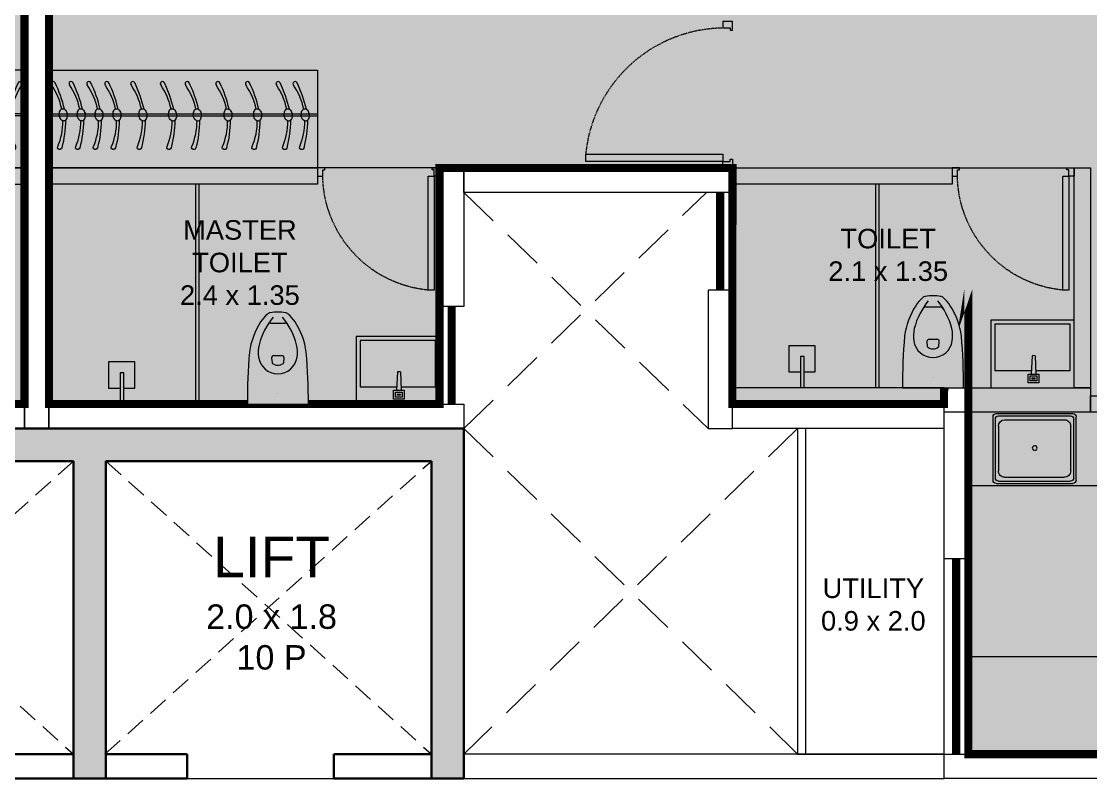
# Model space of a CAD drawing. Header units: inches. Extents: x 27644242 to 29761523, y -859349 to 216979.
# Drawn here: x 29054602 to 29061172, y -633793 to -629143 of the extents above; entities that cross this region are included whole.
import ezdxf

# ---------------------------------------------------------------- set-up
doc = ezdxf.new("R2010")
doc.units = ezdxf.units.IN
doc.header["$MEASUREMENT"] = 0
doc.set_wipeout_variables(frame=1)
for name, pattern in [('DASHED', [0.75, 0.5, -0.25]), ('DASHED2', [0.375, 0.25, -0.125]), ('HIDDEN', [0.375, 0.25, -0.125])]:
    doc.linetypes.add(name, pattern=pattern)
doc.layers.get('Defpoints').update_dxf_attribs({"color": 8})
for name, color, linetype, lineweight in [('AHC-A-COLUMN', 210, 'Continuous', 30), ('AHC-A-DUCT', 14, 'HIDDEN', 5), ('Columns', 1, 'Continuous', 25), ('DOOR', 4, 'Continuous', 0), ('ELEVATION', 40, 'Continuous', 13), ('FURN', 250, 'Continuous', 0), ('WALL', 7, 'Continuous', 20), ('WINDOW', 162, 'Continuous', 13)]:
    doc.layers.add(name, color=color, linetype=linetype, lineweight=lineweight)
doc.layers.add('BHK HATCH', color=8, linetype='Continuous', lineweight=5, transparency=0.85)
doc.layers.add('text', color=7, linetype='Continuous')
doc.styles.add('AMITS', font='arial.ttf')

# ---------------------------------------------------------------- blocks, each defined once
blk = doc.blocks.new('FFFF')
at = {"layer": 'Columns', "ltscale": 500, "transparency": 33554610}
h = blk.add_hatch(color=256, dxfattribs=at)
h.dxf.hatch_style = 1
h.paths.add_polyline_path([(27448525.24615743, -46437.56585687399), (27450525.24615743, -46437.56585687399), (27450525.24615743, -48237.56585687399), (27450525.24615743, -48387.56585687399), (27450725.24615743, -48387.56585687399), (27450725.24615743, -46237.56585687399), (27446125.24615743, -46237.56585687399), (27446125.24615743, -48387.56585687399), (27446325.24615743, -48387.56585687399), (27446325.24615743, -48237.56585687399), (27446325.24615743, -46437.56585687399), (27448325.24615743, -46437.56585687399), (27448325.24615743, -48237.56585687399), (27448325.24615743, -48387.56585687399), (27448525.24615743, -48387.56585687399), (27448525.24615743, -48237.56585687399), (27448519.53533646, -48237.56585687399), (27448525.24615743, -48232.44075227244)])
at = {"color": 8, "ltscale": 500}
for p, q in [((27446325.24615743, -46437.56585687399), (27448325.24615743, -48237.56585687399)), ((27448325.24615743, -46437.56585687399), (27446325.24615743, -48237.56585687399)), ((27448519.53533646, -48237.56585687399), (27450525.24615743, -46437.56585687399)), ((27448525.24615743, -46437.56585687399), (27450525.24615743, -48237.56585687399))]:
    blk.add_line(p, q, dxfattribs=at)
at = {"layer": 'AHC-A-COLUMN', "ltscale": 500}
for p, q in [((27446125.24615743, -48387.56585687399), (27446125.24615743, -46237.56585687399)), ((27446125.24615743, -46237.56585687399), (27450725.24615743, -46237.56585687399)), ((27450725.24615743, -48387.56585687399), (27450725.24615743, -46237.56585687399)), ((27446325.24615743, -46437.56585687399), (27448325.24615743, -46437.56585687399)), ((27446325.24615743, -48387.56585687399), (27446325.24615743, -46437.56585687399)), ((27448325.24615743, -48387.56585687399), (27448325.24615743, -46437.56585687399)), ((27450525.24615743, -46437.56585687399), (27448525.24615743, -46437.56585687399)), ((27448525.24615743, -48387.56585687399), (27448525.24615743, -46437.56585687399)), ((27450525.24615743, -48387.56585687399), (27450525.24615743, -46437.56585687399)), ((27446325.24615743, -48237.56585687399), (27446875.24615743, -48237.56585687399)), ((27446875.24615743, -48237.56585687399), (27446875.24615743, -48387.56585687399)), ((27447775.24615743, -48237.56585687399), (27447775.24615743, -48387.56585687399)), ((27447775.24615743, -48237.56585687399), (27448325.24615743, -48237.56585687399)), ((27448519.53533646, -48237.56585687399), (27449025.24615743, -48237.56585687399)), ((27449025.24615743, -48237.56585687399), (27449025.24615743, -48387.56585687399)), ((27449925.24615743, -48237.56585687399), (27449925.24615743, -48387.56585687399)), ((27449925.24615743, -48237.56585687399), (27450525.24615743, -48237.56585687399)), ((27446125.24615743, -48387.56585687399), (27446875.24615743, -48387.56585687399)), ((27447775.24615743, -48387.56585687399), (27449025.24615743, -48387.56585687399)), ((27449925.24615743, -48387.56585687399), (27450725.24615743, -48387.56585687399))]:
    blk.add_line(p, q, dxfattribs=at)
at = {"layer": 'FURN', "ltscale": 500}
blk.add_line((27446875.24615743, -48387.56585687399), (27449925.24615743, -48387.56585687399), dxfattribs=at)
at = {"layer": 'text', "ltscale": 100, "char_height": 300, "width": 1823.982881505042, "attachment_point": 1, "style": 'AMITS'}
for insert in [(27446404.42097889, -46901.19155707996), (27448631.11521077, -46901.19155707996)]:
    blk.add_mtext('\\pxqc;{\\H0.833333x;LIFT\\P\\H0.6x;2.0 x 1.8\\P10 P}', dxfattribs=dict(at, insert=insert))
blk = doc.blocks.new('wardrobe')
at = {"layer": 'FURN', "extrusion": (9.3648474e-09, -6.4054214e-09, 1)}
for p, q in [((-179339.9319538271, 670701.1253851951, 0.001654056043776488), (-179339.6911575368, 671301.5740311678, 0.001657899915362488)), ((-179339.6911575368, 671301.5740311678, 0.001657899915362488), (-177689.691295729, 671300.8985882141, 0.001642443591949887)), ((-177689.9321141351, 670700.3947943129, 0.001654057376228178), (-179339.9319538271, 670701.1253851951, 0.001654056043776488))]:
    blk.add_line(p, q, dxfattribs=at)
at = {"layer": 'FURN'}
for p, q in [((-177689.9321141351, 670700.3947943129, 0.001654057376228178), (-177689.691295729, 671300.8985882141, 0.001642443591949887)), ((-177689.8242864239, 670969.2735344528, 0.0033225660894623), (-179338.9360700436, 670969.6928653923, 0.0033225660894623)), ((-177689.8194740967, 670981.2735340862, 0.0033225660894623), (-179338.8915724904, 670981.6928563288, 0.0033225660894623))]:
    blk.add_line(p, q, dxfattribs=at)
at = {"layer": 'FURN', "extrusion": (9.3648474e-09, -6.4054214e-09, 1)}
for points in [[(-179278.6527992443, 671008.697192798, -0.0579524), (-179255.4255184752, 671179.3133524555, -1.08017), (-179230.4970189745, 671170.8268614486, 0.102886), (-179262.4405416033, 671013.3370963088, 0.821198)], [(-179174.1528092542, 671008.6514438248, -0.0579524), (-179150.925528485, 671179.2676034822, -1.08017), (-179125.9970289843, 671170.7811124754, 0.102886), (-179157.9405516131, 671013.2913473354, 0.821198)], [(-178986.1528272715, 671008.5691394588, -0.0579524), (-178962.9255465024, 671179.1852991163, -1.08017), (-178937.9970470017, 671170.6988081096, 0.102886), (-178969.9405696305, 671013.2090429695, 0.821198)], [(-178803.9028447357, 671008.4893523796, -0.0579524), (-178780.6755639666, 671179.1055120371, -1.08017), (-178755.7470644658, 671170.6190210303, 0.102886), (-178787.6905870946, 671013.1292558903, 0.821198)], [(-178615.6528627772, 671008.4069385647, -0.0579524), (-178592.4255820081, 671179.0230982221, -1.08017), (-178567.4970825074, 671170.5366072154, 0.102886), (-178599.4406051363, 671013.0468420754, 0.821198)], [(-178463.4028773655, 671008.3402851622, -0.0579524), (-178440.1755965964, 671178.9564448196, -1.08017), (-178415.2470970957, 671170.4699538128, 0.102886), (-178447.1906197245, 671012.9801886728, 0.821198)], [(-178281.1528948296, 671008.2604980792, -0.0579524), (-178257.9256140605, 671178.8766577367, -1.08017), (-178232.9971145598, 671170.3901667299, 0.102886), (-178264.9406371886, 671012.9004015898, 0.821198)], [(-178121.7866026715, 671008.190729235, -0.0579524), (-178098.5593219024, 671178.8068888925, -1.08017), (-178073.6308224017, 671170.3203978856, 0.102886), (-178105.5743450305, 671012.8306327456, 0.821198)], [(-178011.2023081102, 671008.1423166214, -0.0579524), (-177987.9750273411, 671178.7584762789, -1.08017), (-177963.0465278404, 671170.2719852721, 0.102886), (-177994.9900504692, 671012.7822201321, 0.821198)], [(-177902.4196637843, 671008.0946927542, -0.0579524), (-177879.1923830152, 671178.7108524117, -1.08017), (-177854.2638835145, 671170.2243614048, 0.102886), (-177886.2074061433, 671012.734596265, 0.821198)], [(-177791.8353692193, 671008.0462801406, -0.0579524), (-177768.6080884502, 671178.6624397982, -1.08017), (-177743.6795889495, 671170.1759487913, 0.102886), (-177775.6231115783, 671012.6861836513, 0.821198)]]:
    blk.add_lwpolyline(points, format="xyb", dxfattribs=at)
for points in [[(-179268.3400056766, 671013.8274481322, -0.144333), (-179259.4216683369, 671012.1674988873, -0.107177), (-179250.0418392335, 671004.5162580581, -0.0778182), (-179243.7048838651, 670993.3889121476, -0.06501649999999999), (-179240.179683402, 670978.5018788192, -0.06501649999999999), (-179240.5955590895, 670963.2088134942, -0.0778182), (-179244.5306792353, 670951.0231801585, -0.107177), (-179252.153489063, 670941.6202311226, -0.144333), (-179260.5460488024, 670938.1768151704, -0.144333), (-179269.4644667157, 670939.836756114, -0.107177), (-179278.8442877618, 670947.4879977736, -0.0778182), (-179285.1812028433, 670958.6153478347, -0.06501649999999999), (-179288.7064516507, 670973.5023761822, -0.06501649999999999), (-179288.290527619, 670988.7954464878, -0.0778182), (-179284.35544776, 671000.9810756732, -0.107177), (-179276.7326459896, 671010.384023879, -0.144333)], [(-179163.8400156865, 671013.781699159, -0.144333), (-179154.9216783468, 671012.121749914, -0.107177), (-179145.5418492434, 671004.4705090848, -0.0778182), (-179139.204893875, 670993.3431631743, -0.06501649999999999), (-179135.6796934118, 670978.456129846, -0.06501649999999999), (-179136.0955690993, 670963.1630645209, -0.0778182), (-179140.0306892452, 670950.9774311851, -0.107177), (-179147.6534990729, 670941.5744821493, -0.144333), (-179156.0460588122, 670938.1310661972, -0.144333), (-179164.9644767256, 670939.7910071409, -0.107177), (-179174.3442977717, 670947.4422488002, -0.0778182), (-179180.6812128532, 670958.5695988614, -0.06501649999999999), (-179184.2064616605, 670973.4566272089, -0.06501649999999999), (-179183.7905376289, 670988.7496975148, -0.0778182), (-179179.8554577699, 671000.9353266999, -0.107177), (-179172.2326559995, 671010.3382749057, -0.144333)], [(-178975.8400337039, 671013.6993947931, -0.144333), (-178966.9216963642, 671012.0394455481, -0.107177), (-178957.5418672607, 671004.3882047187, -0.0778182), (-178951.2049118923, 670993.2608588083, -0.06501649999999999), (-178947.6797114292, 670978.3738254801, -0.06501649999999999), (-178948.0955871167, 670963.080760155, -0.0778182), (-178952.0307072625, 670950.8951268193, -0.107177), (-178959.6535170902, 670941.4921777834, -0.144333), (-178968.0460768296, 670938.0487618314, -0.144333), (-178976.9644947429, 670939.708702775, -0.107177), (-178986.344315789, 670947.3599444343, -0.0778182), (-178992.6812308706, 670958.4872944953, -0.06501649999999999), (-178996.2064796779, 670973.3743228429, -0.06501649999999999), (-178995.7905556462, 670988.6673931489, -0.0778182), (-178991.8554757872, 671000.8530223339, -0.107177), (-178984.2326740168, 671010.2559705396, -0.144333)], [(-178793.590051168, 671013.619607714, -0.144333), (-178784.6717138283, 671011.9596584688, -0.107177), (-178775.2918847249, 671004.3084176397, -0.0778182), (-178768.9549293565, 670993.1810717289, -0.06501649999999999), (-178765.4297288933, 670978.2940384008, -0.06501649999999999), (-178765.8456045808, 670963.0009730757, -0.0778182), (-178769.7807247267, 670950.81533974, -0.107177), (-178777.4035345544, 670941.4123907043, -0.144333), (-178785.7960942938, 670937.968974752, -0.144333), (-178794.7145122071, 670939.6289156957, -0.107177), (-178804.0943332532, 670947.280157355, -0.0778182), (-178810.4312483347, 670958.4075074163, -0.06501649999999999), (-178813.9564971421, 670973.2945357638, -0.06501649999999999), (-178813.5405731104, 670988.5876060695, -0.0778182), (-178809.6054932514, 671000.7732352547, -0.107177), (-178801.982691481, 671010.1761834605, -0.144333)], [(-178605.3400692096, 671013.5371938989, -0.144333), (-178596.4217318699, 671011.8772446539, -0.107177), (-178587.0419027665, 671004.2260038246, -0.0778182), (-178580.7049473981, 670993.0986579141, -0.06501649999999999), (-178577.1797469349, 670978.2116245858, -0.06501649999999999), (-178577.5956226224, 670962.9185592608, -0.0778182), (-178581.5307427682, 670950.732925925, -0.107177), (-178589.153552596, 670941.3299768892, -0.144333), (-178597.5461123354, 670937.886560937, -0.144333), (-178606.4645302486, 670939.5465018807, -0.107177), (-178615.8443512948, 670947.19774354, -0.0778182), (-178622.1812663763, 670958.3250936011, -0.06501649999999999), (-178625.7065151836, 670973.2121219488, -0.06501649999999999), (-178625.290591152, 670988.5051922547, -0.0778182), (-178621.355511293, 671000.6908214397, -0.107177), (-178613.7327095226, 671010.0937696457, -0.144333)], [(-178453.0900837978, 671013.4705404964, -0.144333), (-178444.1717464581, 671011.8105912514, -0.107177), (-178434.7919173547, 671004.1593504221, -0.0778182), (-178428.4549619863, 670993.0320045116, -0.06501649999999999), (-178424.9297615232, 670978.1449711833, -0.06501649999999999), (-178425.3456372107, 670962.8519058583, -0.0778182), (-178429.2807573565, 670950.6662725225, -0.107177), (-178436.9035671842, 670941.2633234865, -0.144333), (-178445.2961269236, 670937.8199075345, -0.144333), (-178454.2145448369, 670939.4798484783, -0.107177), (-178463.594365883, 670947.1310901375, -0.0778182), (-178469.9312809645, 670958.2584401987, -0.06501649999999999), (-178473.4565297719, 670973.1454685464, -0.06501649999999999), (-178473.0406057402, 670988.4385388519, -0.0778182), (-178469.1055258812, 671000.6241680372, -0.107177), (-178461.4827241108, 671010.0271162429, -0.144333)], [(-178270.840101262, 671013.3907534134, -0.144333), (-178261.9217639223, 671011.7308041684, -0.107177), (-178252.5419348189, 671004.079563339, -0.0778182), (-178246.2049794505, 670992.9522174286, -0.06501649999999999), (-178242.6797789873, 670978.0651841004, -0.06501649999999999), (-178243.0956546748, 670962.7721187754, -0.0778182), (-178247.0307748207, 670950.5864854396, -0.107177), (-178254.6535846484, 670941.1835364036, -0.144333), (-178263.0461443878, 670937.7401204515, -0.144333), (-178271.964562301, 670939.4000613954, -0.107177), (-178281.3443833472, 670947.0513030546, -0.0778182), (-178287.6812984287, 670958.1786531158, -0.06501649999999999), (-178291.206547236, 670973.0656814635, -0.06501649999999999), (-178290.7906232044, 670988.358751769, -0.0778182), (-178286.8555433454, 671000.5443809542, -0.107177), (-178279.232741575, 671009.9473291601, -0.144333)], [(-178111.4738091039, 671013.3209845693, -0.144333), (-178102.5554717642, 671011.6610353242, -0.107177), (-178093.1756426607, 671004.0097944951, -0.0778182), (-178086.8386872923, 670992.8824485844, -0.06501649999999999), (-178083.3134868292, 670977.9954152561, -0.06501649999999999), (-178083.7293625167, 670962.7023499311, -0.0778182), (-178087.6644826625, 670950.5167165954, -0.107177), (-178095.2872924902, 670941.1137675596, -0.144333), (-178103.6798522296, 670937.6703516074, -0.144333), (-178112.5982701429, 670939.3302925511, -0.107177), (-178121.978091189, 670946.9815342103, -0.0778182), (-178128.3150062706, 670958.1088842717, -0.06501649999999999), (-178131.8402550779, 670972.9959126192, -0.06501649999999999), (-178131.4243310462, 670988.2889829249, -0.0778182), (-178127.4892511872, 671000.47461211, -0.107177), (-178119.8664494169, 671009.8775603158, -0.144333)], [(-178000.8895145425, 671013.2725719557, -0.144333), (-177991.9711772029, 671011.6126227106, -0.107177), (-177982.5913480994, 671003.9613818814, -0.0778182), (-177976.2543927311, 670992.8340359707, -0.06501649999999999), (-177972.7291922679, 670977.9470026426, -0.06501649999999999), (-177973.1450679554, 670962.6539373175, -0.0778182), (-177977.0801881013, 670950.4683039817, -0.107177), (-177984.7029979289, 670941.0653549461, -0.144333), (-177993.0955576683, 670937.6219389938, -0.144333), (-178002.0139755816, 670939.2818799376, -0.107177), (-178011.3937966277, 670946.9331215969, -0.0778182), (-178017.7307117092, 670958.0604716581, -0.06501649999999999), (-178021.2559605166, 670972.9475000056, -0.06501649999999999), (-178020.840036485, 670988.2405703114, -0.0778182), (-178016.9049566259, 671000.4261994964, -0.107177), (-178009.2821548555, 671009.8291477023, -0.144333)], [(-177892.1068702167, 671013.2249480885, -0.144333), (-177883.188532877, 671011.5649988435, -0.107177), (-177873.8087037736, 671003.9137580142, -0.0778182), (-177867.4717484052, 670992.7864121038, -0.06501649999999999), (-177863.946547942, 670977.8993787754, -0.06501649999999999), (-177864.3624236295, 670962.6063134504, -0.0778182), (-177868.2975437754, 670950.4206801145, -0.107177), (-177875.9203536031, 670941.0177310788, -0.144333), (-177884.3129133425, 670937.5743151268, -0.144333), (-177893.2313312558, 670939.2342560703, -0.107177), (-177902.6111523019, 670946.8854977296, -0.0778182), (-177908.9480673834, 670958.012847791, -0.06501649999999999), (-177912.4733161907, 670972.8998761384, -0.06501649999999999), (-177912.0573921591, 670988.192946444, -0.0778182), (-177908.1223123001, 671000.3785756293, -0.107177), (-177900.4995105297, 671009.7815238353, -0.144333)], [(-177781.5225756517, 671013.176535475, -0.144333), (-177772.604238312, 671011.5165862299, -0.107177), (-177763.2244092085, 671003.8653454006, -0.0778182), (-177756.8874538401, 670992.7379994901, -0.06501649999999999), (-177753.362253377, 670977.8509661617, -0.06501649999999999), (-177753.7781290645, 670962.5579008369, -0.0778182), (-177757.7132492103, 670950.372267501, -0.107177), (-177765.3360590381, 670940.9693184652, -0.144333), (-177773.7286187774, 670937.5259025132, -0.144333), (-177782.6470366907, 670939.1858434568, -0.107177), (-177792.0268577369, 670946.8370851161, -0.0778182), (-177798.3637728184, 670957.9644351773, -0.06501649999999999), (-177801.8890216257, 670972.851463525, -0.06501649999999999), (-177801.4730975941, 670988.1445338305, -0.0778182), (-177797.538017735, 671000.3301630158, -0.107177), (-177789.9152159647, 671009.7331112216, -0.144333)]]:
    blk.add_lwpolyline(points, format="xyb", close=True, dxfattribs=at)
for centre, radius, start, end in [((-178545.148123222, 671107.2747919892, -0.005989446164228918), 745.3024005847423, 192.8833822229445, 206.150255043571), ((-178868.1610454724, 671018.4069481211, -0.005989446164228919), 394.605956053169, 191.4815504651745, 214.9786078866055), ((-178440.6481332318, 671107.229043016, -0.005989446164241579), 745.3024005847423, 192.8833822229445, 206.150255043571), ((-178763.6610554823, 671018.3611991479, -0.005989446164241578), 394.605956053169, 191.4815504651745, 214.9786078866055), ((-178252.6481512492, 671107.14673865, -0.005989446164132779), 745.3024005847423, 192.8833822229445, 206.150255043571), ((-178575.6610734996, 671018.2788947821, -0.005989446164132779), 394.605956053169, 191.4815504651745, 214.9786078866055), ((-178070.3981687134, 671107.0669515708, -0.005989446164330678), 745.3024005847423, 192.8833822229445, 206.150255043571), ((-178393.4110909638, 671018.1991077027, -0.005989446164330618), 394.605956053169, 191.4815504651745, 214.9786078866055), ((-177882.1481867549, 671106.9845377558, -0.005989446164218119), 745.3024005847423, 192.8833822229445, 206.150255043571), ((-178205.1611090054, 671018.1166938879, -0.005989446164218179), 394.605956053169, 191.4815504651745, 214.9786078866055), ((-177729.8982013432, 671106.9178843533, -0.005989446164192519), 745.3024005847423, 192.8833822229445, 206.150255043571), ((-178052.9111235936, 671018.0500404852, -0.005989446164192519), 394.605956053169, 191.4815504651745, 214.9786078866055), ((-177547.6482188073, 671106.8380972703, -0.005989446164168418), 745.3024005847423, 192.8833822229445, 206.150255043571), ((-177870.6611410578, 671017.9702534023, -0.005989446164168478), 394.605956053169, 191.4815504651745, 214.9786078866055), ((-177388.2819266492, 671106.768328426, -0.005989446164531379), 745.3024005847423, 192.8833822229445, 206.150255043571), ((-177711.2948488996, 671017.9004845581, -0.005989446164531319), 394.605956053169, 191.4815504651745, 214.9786078866055), ((-177277.6976320879, 671106.7199158127, -0.005989446164528479), 745.3024005847423, 192.8833822229445, 206.150255043571), ((-177600.7105543383, 671017.8520719445, -0.005989446164528479), 394.605956053169, 191.4815504651745, 214.9786078866055), ((-177168.914987762, 671106.6722919454, -0.00598944616433618), 745.3024005847423, 192.8833822229445, 206.150255043571), ((-177491.9279100124, 671017.8044480775, -0.005989446164336118), 394.605956053169, 191.4815504651745, 214.9786078866055), ((-177058.330693197, 671106.6238793319, -0.005989446164333219), 745.3024005847423, 192.8833822229445, 206.150255043571), ((-177381.3436154474, 671017.7560354639, -0.005989446164333278), 394.605956053169, 191.4815504651745, 214.9786078866055), ((-179202.3082393222, 670784.6203770322, -0.00598944616422898), 13.20589759893129, 206.1504610381712, 34.97883644990284), ((-179097.8082493321, 670784.5746280589, -0.005989446164241519), 13.20589759893129, 206.1504610381712, 34.97883644990284), ((-178909.8082673495, 670784.492323693, -0.005989446164132719), 13.20589759893129, 206.1504610381712, 34.97883644990284), ((-178727.5582848136, 670784.4125366136, -0.005989446164330679), 13.20589759893129, 206.1504610381712, 34.97883644990284), ((-178539.3083028552, 670784.3301227987, -0.005989446164218178), 13.20589759893129, 206.1504610381712, 34.97883644990284), ((-178387.0583174434, 670784.2634693962, -0.005989446164192579), 13.20589759893129, 206.1504610381712, 34.97883644990284), ((-178204.8083349076, 670784.1836823132, -0.005989446164168479), 13.20589759893129, 206.1504610381712, 34.97883644990284), ((-178045.4420427494, 670784.113913469, -0.005989446164531379), 13.20589759893129, 206.1504610381712, 34.97883644990284), ((-177934.8577481882, 670784.0655008554, -0.005989446164528418), 13.20589759893129, 206.1504610381712, 34.97883644990284), ((-177826.0751038623, 670784.0178769884, -0.005989446164336179), 13.20589759893129, 206.1504610381712, 34.97883644990284), ((-177715.4908092973, 670783.9694643748, -0.005989446164333219), 13.20589759893129, 206.1504610381712, 34.97883644990284)]:
    blk.add_arc(centre, radius, start, end, dxfattribs=at)
blk = doc.blocks.new('A$C4D4B4B8A')
at = {"layer": 'BHK HATCH', "ltscale": 500, "true_color": 0xff00ff}
h = blk.add_hatch(color=6, dxfattribs=at)
h.dxf.hatch_style = 1
edge = h.paths.add_edge_path()
edge.add_line((250.0175805352628, 150.0000000034197), (4100.000483777374, 150.0000000044529))
edge.add_line((4100.000483777374, 150.0000000044529), (4100.000483773649, 2400.007080021052))
edge.add_line((4100.000483773649, 2400.007080021052), (4250.000480554998, 2399.992913547117))
edge.add_line((4250.000480554998, 2399.992913547117), (4250.000480554998, 2299.999996785074))
edge.add_line((4250.000480554998, 2299.999996785074), (5550.315692935139, 2299.98583031114))
edge.add_line((5550.315692935139, 2299.98583031114), (5550.098537929356, 3749.971660619267))
edge.add_line((5550.098537929356, 3749.971660619267), (7350.017574097961, 3749.999993566424))
edge.add_line((7350.017574097961, 3749.999993566424), (7350.017574097961, 2300.037213738309))
edge.add_line((7350.017574097961, 2300.037213738309), (9750.017574097961, 2300.037213738309))
edge.add_line((9750.017574097961, 2300.037213738309), (9749.999409079552, 7747.70853935901))
edge.add_line((9749.999409079552, 7747.70853935901), (6450.008495170623, 7747.803542885667))
edge.add_line((6450.008495170623, 7747.803542885667), (6450.026664163917, 7750.094988395635))
edge.add_line((6450.026664163917, 7750.094988395635), (3450.017577979714, 7749.99999059923))
edge.add_line((3450.017577979714, 7749.99999059923), (3450.017577264458, 7749.999993535035))
edge.add_line((3450.017577264458, 7749.999993535035), (50.00000023841858, 7749.999989942022))
edge.add_line((50.00000023841858, 7749.999989942022), (50.00000023841858, 149.9999967845224))
edge.add_line((50.00000023841858, 149.9999967845215), (1450.018064070493, 150.0000000037253))
at = {"layer": 'Defpoints', "ltscale": 500}
blk.add_lwpolyline([(250.0175805352628, 150.0000000034197, 50, 50, 0), (4100.000483777374, 150.0000000044529, 50, 50, 0), (4100.000483773649, 2400.007080021052, 50, 50, 0), (4250.000480554998, 2399.992913547117, 50, 50, 0), (4250.000480554998, 2299.999996785074, 50, 50, 0), (5550.315692935139, 2299.98583031114, 50, 50, 0), (5550.098537929356, 3749.971660619267, 50, 50, 0), (7350.017574097961, 3749.999993566424, 50, 50, 0), (7350.017574097961, 2300.037213738309, 50, 50, 0), (9750.017574097961, 2300.037213738309, 50, 50, 0), (9749.999409079552, 7747.70853935901, 50, 50, 0), (6450.008495170623, 7747.803542885667, 50, 50, 0), (6450.026664163917, 7750.094988395635, 50, 50, 0), (3450.017577979714, 7749.99999059923, 50, 50, 0), (3450.017577264458, 7749.999993535035, 50, 50, 0), (50.00000023841858, 7749.999989942022, 50, 50, 0), (50.00000023841858, 149.9999967845215, 50, 50, 0), (1450.018064070493, 150.0000000037253, 50, 50, 0)], format="xyseb", dxfattribs=at)
at = {"layer": 'WALL', "ltscale": 500}
for points in [[(9899.999964438379, 7900.109220882077), (9749.99996765703, 7900.109220882077), (9749.99996765703, 2150.037880629359), (9899.999964438379, 2150.037880629359)], [(7200.063756939024, 2300.037880629345), (7200.063756939024, 2150.037883847996), (9749.99996765703, 2150.037883847996), (9749.99996765703, 2300.037880629345)]]:
    blk.add_lwpolyline(points, close=True, dxfattribs=at)
blk.add_lwpolyline([(9749.99996765703, 3750.000660457459), (8099.99996765703, 3750.000660457459), (8099.99996765703, 3650.00066367611), (9749.99996765703, 3650.00066367611)], dxfattribs=at)
at = {"layer": 'FURN', "xscale": -1, "rotation": 180}
blk.add_blockref('wardrobe', (187439.6857190914, 675051.5505372004, -0.001657347184454745), dxfattribs=at)
blk = doc.blocks.new('KITCHEN')
at = {"layer": 'FURN'}
for p, q in [((-135119.8276988504, 232209.4809657279, -6.80196420895e-05), (-135590.9658428584, 232209.4812943557, -6.80196420895e-05)), ((-135610.396807738, 231798.9129835829, -6.80196420895e-05), (-135610.3967804788, 232190.0503932484, -6.80196420895e-05)), ((-135596.0179137137, 231813.2918504026, -6.80196420895e-05), (-135596.0179134736, 232175.6714994093, -6.80196420895e-05)), ((-135577.9473870879, 231857.0484814852, -6.80196420895e-05), (-135577.9471982807, 232131.914386686, -6.80196420895e-05)), ((-135134.2065928738, 232195.1020989082, -6.80196420895e-05), (-135576.5869758541, 232195.1024005169, -6.80196420895e-05)), ((-135171.7082867654, 232170.7759577617, -6.80196420895e-05), (-135539.0853230409, 232170.7761889008, -6.80196420895e-05)), ((-135132.8464845517, 232131.9140825215, -6.80196420895e-05), (-135132.8466733589, 231857.0481773207, -6.80196420895e-05)), ((-135114.7756603756, 231813.2911255263, -6.80196420895e-05), (-135114.7756871345, 232175.6711612883, -6.80196420895e-05)), ((-135100.3967933704, 231798.9122316876, -6.80196420895e-05), (-135100.3967931102, 232190.0500281079, -6.80196420895e-05)), ((-135171.7085485978, 231818.1863751068, -6.80196420895e-05), (-135539.0855848742, 231818.1866062462, -6.80196420895e-05)), ((-135119.8276991367, 231779.4812940964, -6.80196420895e-05), (-135590.9658431448, 231779.4809659872, -6.80196420895e-05)), ((-135134.2065931401, 231793.8601609361, -6.80196420895e-05), (-135576.5869761204, 231793.8598598058, -6.80196420895e-05))]:
    blk.add_line(p, q, dxfattribs=at)
blk.add_circle((-135356.2811818646, 231997.3440837172, -6.80196420895e-05), 14.57318952194355, dxfattribs=at)
for centre, radius, start, end in [((-135590.9658611147, 232190.050374992, -6.80196420895e-05), 19.43091936259141, 89.99994611887881, 179.9999461722396), ((-135119.8277124743, 232190.0500463643, -6.80196420895e-05), 19.4309193628743, 359.9999461722396, 89.99994611887881), ((-135576.5869941105, 232175.6714811533, -6.80196420895e-05), 19.43091936377012, 89.99994611887881, 179.9999461722396), ((-135539.0853595535, 232131.9143501736, -6.80196420895e-05), 38.86183872754022, 89.99994611887881, 179.9999461722396), ((-135171.708323278, 232131.914119034, -6.80196420895e-05), 38.86183872636153, 359.9999461722396, 89.99994611887881), ((-135134.2066064977, 232175.6711795446, -6.80196420895e-05), 19.4309193628743, 359.9999461722396, 89.99994611887881), ((-135576.5869943496, 231813.2918686302, -6.80196420895e-05), 19.43091936377012, 180.000053747719, 270.0000538010799), ((-135539.0855483616, 231857.0484449725, -6.80196420895e-05), 38.86183872664441, 179.9999461722396, 269.9999461188789), ((-135171.7085120852, 231857.0482138331, -6.80196420895e-05), 38.86183872636153, 269.9999461188789, 359.9999461722396), ((-135134.2066067369, 231813.2921697604, -6.80196420895e-05), 19.4309193628743, 270.0000538010799, 5.37477190742e-05), ((-135590.965861374, 231798.9118853508, -6.80196420895e-05), 19.43091936259141, 180.000053747719, 270.0000538010799), ((-135119.8277127335, 231798.91221346, -6.80196420895e-05), 19.4309193628743, 270.0000538010799, 5.37477190742e-05)]:
    blk.add_arc(centre, radius, start, end, dxfattribs=at)
blk = doc.blocks.new('A$C3D5F2F58')
at = {"color": 0, "linetype": 'ByBlock'}
blk.add_wipeout([(187.50011628095314, 0.0007029809106882112), (-187.49988645238258, 0.002141109449553369), (-185.4461327599712, -124.79427701764467), (-182.64319708290714, -194.17809506666697), (-178.67937656536208, -263.2553945867189), (-175.94513293807603, -301.96418667944084), (-169.5233772166112, -348.5784110480934), (-150.65958313053636, -414.79895548603076), (-143.60576840086605, -432.7434513807498), (-131.4359386546992, -459.4194672303872), (-111.55101623162273, -495.3515091896269), (-106.00146373602581, -504.16207614979146), (-86.31187905213665, -529.656873245913), (-71.77004263157346, -545.0922721066611), (-63.7535681235704, -552.6522667291487), (-55.820945889355016, -558.0207123471199), (-40.62732903216272, -561.9569644665341), (-22.650784500767486, -564.0576937184092), (3.1191860226782637, -564.9819712372704), (29.623588182085655, -563.386044606136), (46.7036936595033, -560.9708889653714), (55.816613053843184, -558.0211040811308), (74.1694634542315, -542.702967029331), (100.9077609306371, -511.3725559020884), (135.40578869359751, -451.2000398289068), (158.3135983791637, -392.2332935974886), (171.18299652454425, -340.03528904007953), (178.86706809347294, -260.36256015572616), (185.06888550975071, -136.10103552398238), (187.40490855322727, -46.04541111191347)], dxfattribs=at)
for p, q in [((-187.5010972647469, 0.0007029809116829711), (187.5010972647469, -0.0007029809116829711)), ((-0.0001206899869430345, -62.50032787627106), (-0.0001206899869430345, -62.50032787627106)), ((-38.34417684682921, -282.4441069934812), (-35.83019779135429, -255.1767006467769)), ((35.8281326717879, -255.1771965825794), (38.34190726578163, -282.4443945058781)), ((-24.19961533470996, -297.9528777467137), (24.19722946341426, -297.9530591965788)), ((-42.54204804944675, -496.8174885845067), (42.53839828186392, -496.8178075689004))]:
    blk.add_line(p, q, dxfattribs=at)
at = {"color": 0, "linetype": 'ByBlock', "extrusion": (0, 0, -1)}
for centre, major_axis, ratio, start_param, end_param in [((3903.021715754829, 5.336121362867516), (4087.626111640523, 164.3945008557587), 0.9402469974905732, 3.100231840976132, 3.182953466203625), ((-3903.021442387271, 5.368060991073435), (-4087.624769956175, 164.4278580952963), 0.9402470159297139, 3.100231840975885, 3.182953466203453), ((-0.0009514335361018311, -305.0664631726902), (84.37101153350417, 84.3710115335042), 0.9999999999999825, 4.0733299556064, 6.922251383800011), ((-27.34333802255787, -255.9594638445444), (6.026525934484352, 6.026525934484353), 0.9999999999973382, 4.018939732921321, 4.852375116918253), ((-0.001057996767485747, -292.2711204833024), (-38.16791187460797, 38.16791187460796), 0.9999999999999851, 0.139987881863427, 1.430815943345945), ((27.34126703434958, -255.9596688687827), (6.026537183955396, 6.026537183955397), 0.9999999999970494, -0.1399786381201538, 0.6934719302451016), ((275.8096101164956, -257.5165176812914), (321.4138594013794, 321.4138594013795), 0.9999999999999842, 3.353440802212683, 3.793890346916726), ((86.94657025271954, -319.104996327497), (146.6450412105385, 146.6450412105385), 0.9999999999999918, 3.705861349966813, 4.079164587688122), ((-24.19956207924042, -283.7482577751036), (10.0441831062959, 10.0441831062959), 0.9999999999995852, 2.356198239399527, 4.018928911878863), ((24.19728271947315, -283.7484392249714), (-10.04417346387967, 10.04417346387967), 0.9999999999995556, 2.264264766379833, 3.926994566194867), ((-275.8114654978235, -257.514449539239), (-321.413859401371, 321.4138594013709), 0.9999999999999198, 2.489302284144396, 2.92975182884846), ((-86.94888745475691, -319.1043443575218), (-146.6450412105745, 146.6450412105745), 0.9999999999999966, 2.204028217905958, 2.577331455627266), ((326.3046916335552, -245.8093728538863), (-323.4226960226755, 323.4226960226754), 0.9999999999998977, 4.816657477375592, 5.235079919721876), ((-326.3066865018882, -245.806926078347), (-323.4226960226392, 323.4226960226392), 0.9999999999998939, 2.618908689068238, 3.037332178612136), ((119.317531459139, -350.4991460226909), (192.8483156408264, 192.8483156408265), 0.9999999999996505, 3.092098341611679, 3.328461824491127), ((-42.54196283946294, -474.0900966303486), (16.07069297006956, 16.07069297006956), 0.9999999999997307, 2.356198239399343, 3.38783600578178), ((42.53848349126565, -474.0904156141503), (16.0707090407633, 16.0707090407633), 0.9999999999999711, 1.324558553155231, 2.356198239399556), ((-119.3203113403979, -350.4982513199195), (192.848315640911, 192.8483156409111), 0.9999999999995629, 1.383934654308197, 1.620297613588678), ((-40.86965387194141, -527.3831097477766), (24.10605552579581, 24.10605552579582), 0.9999999999997885, 2.52830116013461, 3.092098516144597), ((-0.001305734640482115, -292.2739921861062), (-192.8462850393787, 192.8462850393787), 0.9999999999999838, 3.754889937231234, 4.099098604700583), ((40.86554763679669, -527.3834161899506), (24.10603945512559, 24.1060394551256), 0.9999999999991802, 1.620297613588609, 2.184094812518512)]:
    blk.add_ellipse(centre, major_axis=major_axis, ratio=ratio, start_param=start_param, end_param=end_param, dxfattribs=at)
blk = doc.blocks.new('A$C3E645E75')
at = {"extrusion": (0, 0, -1), "zscale": -0.9999999999999998, "rotation": 179.9999999999989}
blk.add_blockref('A$C3D5F2F58', (0.0001145812657341594, 0.001422045185563547), dxfattribs=at)
blk = doc.blocks.new('A$C3C731254-flat-1')
at = {"layer": 'FURN'}
for p, q in [((-77430.43748000963, -2819.970071324147), (-77430.67847345052, -2801.689654865302)), ((-77430.43748003093, -2801.689654865157), (-77317.8748892299, -2796.971816414385)), ((-77430.43748000963, -2819.970071324147), (-77317.87488921489, -2824.687909652857))]:
    blk.add_line(p, q, dxfattribs=at)
for points in [[(-77233.28092653771, -3060.590108068543), (-77647.68076634045, -3060.590108293196), (-77647.6807665959, -2547.467935639521), (-77233.28092680452, -2547.467935414868)], [(-77262.74279708727, -2843.048399874649), (-77262.74279714511, -2778.289552053029), (-77317.87488925141, -2778.289552060189), (-77317.87488920493, -2843.04839988178)], [(-77274.95999168088, -2830.831205317023), (-77274.95999170274, -2790.506746669416), (-77305.65769463503, -2790.506746663305), (-77305.65769462456, -2830.831205310911)], [(-77287.17718628586, -2818.614010713907), (-77287.17718628311, -2802.723941240285), (-77293.44050005279, -2802.723941243661), (-77293.44050003283, -2818.614010717312)]]:
    blk.add_lwpolyline(points, close=True, dxfattribs=at)
blk.add_lwpolyline([(-77338.50133330109, -2823.82339306979), (-77338.50133318597, -3036.155718951602), (-77623.24637716833, -3036.155719105969), (-77623.24637740865, -2571.902324800263), (-77338.50133343766, -2571.902324645896), (-77338.50133330381, -2797.836333065352)], dxfattribs=at)
blk = doc.blocks.new('A$C3A956F37-flat-1')
at = {"layer": 'FURN'}
blk.add_line((-168.3018512507224, 90.21167682122905), (-6.357986057992093e-05, 90.21167732175672), dxfattribs=at)
for points in [[(-97.08217719242748, 66.7323122372909), (-97.08217699390661, -2.887973096221685e-07), (-258.5135283042036, -7.690396159887314e-07), (-258.5135287844423, 161.4313505413011), (-97.08217747414528, 161.4313510215434), (-97.08217726227304, 90.21167703301762)], [(-6.351125193759799e-05, 67.13475424569333), (-191.3787742581335, 67.13475367650972), (-191.3787743267858, 90.21167675257311), (-168.3018512507224, 90.21167682122905)]]:
    blk.add_lwpolyline(points, dxfattribs=at)
blk = doc.blocks.new('DOOR_750')
at = {"layer": 'DOOR'}
for points in [[(-70, 50), (-32.5, 50), (-32.5, 750), (-70, 750)], [(-750, 50), (-717.5, 50), (-717.5, 12.5), (-705, 12.5), (-705, 0), (-750, 0)], [(0, 50), (-32.5, 50), (-32.5, 12.5), (-45, 12.5), (-45, 0), (0, 0)]]:
    blk.add_lwpolyline(points, close=True, dxfattribs=at)
at = {"layer": 'DOOR', "linetype": 'DASHED', "ltscale": 10}
blk.add_arc((-2.421077079540668, 38.02074629857511), 715.1792562178572, 95.42209849767376, 179.0402507183887, dxfattribs=at)

msp = doc.modelspace()

# ---------------------------------------------------------------- linework, layer by layer
at = {"layer": 'AHC-A-DUCT', "linetype": 'DASHED2', "ltscale": 1000}
for p, q in [((29057321.02968107, -631642.7092709973), (29058811.28069651, -630192.7471580603)), ((29057321.32310279, -630192.7471580603), (29058820.87677274, -631642.7471548417)), ((29057321.02968107, -631642.7099380186), (29059371.09296068, -633642.7657632547)), ((29059371.09296068, -631642.7471548417), (29057321.02968107, -633642.7471548414))]:
    msp.add_line(p, q, dxfattribs=at)
at = {"layer": 'ELEVATION', "ltscale": 500}
msp.add_line((29059421.0893821, -633642.7673735856), (29059421.09653926, -631642.7455445109), dxfattribs=at)
msp.add_lwpolyline([(29060271.09295746, -631642.7471548417), (29059371.09296068, -631642.7471548417), (29059371.09296068, -633642.7657632548), (29060271.09295746, -633642.7657632548)], close=True, dxfattribs=at)
at = {"layer": 'FURN', "ltscale": 500}
for p, q in [((29057171.09347035, -630042.746494388), (29056421.09347035, -630042.7706465734)), ((29060321.09344099, -630042.747161279), (29061071.09344099, -630042.747161279)), ((29055671.09347035, -630142.7464911693), (29055671.09347035, -631492.7092742161)), ((29055691.09347035, -630142.7464911693), (29055691.09347035, -631492.7092742161)), ((29059850.9517135, -630142.7471580603), (29059850.9517135, -631392.8484457731)), ((29059870.9517135, -630142.7471580603), (29059870.9517135, -631392.8484457731)), ((29060421.09295424, -631992.7471548418), (29062721.09295424, -631992.7471548418)), ((29060421.09295424, -633042.7471548415), (29063321.09295424, -633042.7471548417))]:
    msp.add_line(p, q, dxfattribs=at)
at = {"layer": 'WALL', "ltscale": 500}
for p, q in [((29061171.09343777, -631392.7471580603), (29061171.09343777, -631542.7471548417)), ((29058970.87676952, -631492.7471580603), (29060271.09295746, -631492.7471580603)), ((29058970.87676952, -631642.7471548417), (29058970.87676952, -631492.7471580603)), ((29061171.09343777, -631542.7471548417), (29060271.09295746, -631542.7471548417)), ((29060421.09295424, -631542.7471548417), (29060421.09295424, -632442.7471548418)), ((29060271.09295746, -631642.7471548417), (29058970.87676952, -631642.7471548417)), ((29060421.09295424, -632442.7471548418), (29060271.09295746, -632442.7471548418))]:
    msp.add_line(p, q, dxfattribs=at)
for points in [[(29057171.09347035, -630042.746494388), (29057321.09346713, -630042.746494388), (29057321.09346713, -630892.7464911693), (29057171.09347035, -630892.7464911693)], [(29058971.12107212, -630192.7471580603), (29057321.09346713, -630192.7471580603), (29057321.09346713, -630042.747161279), (29058971.12107212, -630042.747161279)], [(29060321.09344099, -630042.747161279), (29060321.09344099, -630142.7471580603), (29058971.12107212, -630142.7471580603), (29058971.12107212, -630042.747161279)], [(29061171.09343777, -631392.7471580603), (29061071.09344099, -631392.7471580603), (29061071.09344099, -630042.747161279), (29061171.09343777, -630042.747161279)], [(29058820.87677274, -631642.7471548417), (29058970.87676952, -631642.7471548417), (29058970.87676952, -630792.7471580603), (29058820.87677274, -630792.7471580603)], [(29063421.09295102, -631442.7471580603), (29063421.09295102, -631542.7471548417), (29061171.09343777, -631542.7471548417), (29061171.09343777, -631442.7471580603)], [(29057321.02968107, -633792.7099380186), (29060271.09295423, -633792.7285464319), (29060271.09295423, -633642.7657632547), (29057321.02968107, -633642.7471548414)], [(29063471.0929546, -633792.7471548454), (29060271.09295423, -633792.7471548452), (29060271.09295423, -633642.7471548414), (29063471.0929546, -633642.7471548417)]]:
    msp.add_lwpolyline(points, close=True, dxfattribs=at)
at = {"layer": 'WINDOW', "ltscale": 500, "const_width": 50}
for points in [[(29058895.87677113, -630792.7471580603), (29058895.87677113, -630192.7471580603)], [(29057246.09346874, -630892.7464911693), (29057246.09346874, -631492.7092742161)], [(29060346.09295585, -632442.7471548418), (29060346.09295585, -633642.7471548414)]]:
    msp.add_lwpolyline(points, dxfattribs=at)

# ---------------------------------------------------------------- block references
at = {"xscale": -1, "rotation": 90.00000000000875}
for name, p in [('A$C3C731254-flat-1', (29058010.50333294, -708626.0280845985)), ('A$C3C731254-flat-1', (29054110.50337576, -708725.9902007543)), ('A$C3A956F37-flat-1', (29059478.62492252, -631392.848509353)), ('A$C3A956F37-flat-1', (29055298.76667937, -631492.7093377959))]:
    msp.add_blockref(name, p, dxfattribs=at)
at = {"layer": 'AHC-A-DUCT', "ltscale": 500}
msp.add_blockref('FFFF', (1606595.783523638, -585405.1440811446), dxfattribs=at)
at = {"layer": 'DOOR', "xscale": -1.200000000020023, "yscale": 1.200000000020023, "zscale": 1.200000000020023, "rotation": 90.00000000000001}
msp.add_blockref('DOOR_750', (29058971.12107212, -630042.851979912), dxfattribs=at)
at = {"layer": 'DOOR', "xscale": -1, "rotation": 180}
for p in [(29057171.09347035, -630042.746494388), (29061071.09344099, -630042.747161279)]:
    msp.add_blockref('DOOR_750', p, dxfattribs=at)
at = {"layer": 'FURN', "xscale": -1, "rotation": 8.156253403143674e-12}
msp.add_blockref('KITCHEN', (28925472.09156743, -863760.2281388458, 6.801964208949518e-05), dxfattribs=at)

# ---------------------------------------------------------------- texts
at = {"layer": 'text', "ltscale": 100, "char_height": 120, "width": 1715.234679162502, "style": 'AMITS'}
for s, insert, attachment_point in [('\\pxqc;MASTER\\PTOILET\\P2.4 x 1.35', (29056801.99933324, -630885.217027051), 9), ('\\pxqc;TOILET\\P2.1 x 1.35', (29060785.78010875, -630738.271940887), 9), ('\\pxqc;UTILITY\\P0.9 x 2.0', (29060694.37464533, -632563.7458013888), 3)]:
    msp.add_mtext(s, dxfattribs=dict(at, insert=insert, attachment_point=attachment_point))

# ---------------------------------------------------------------- next in the draw order: block references
at = {"color": 2, "ltscale": 500}
msp.add_blockref('A$C4D4B4B8A', (29044871.09350592, -633792.747126228), dxfattribs=at)

# ---------------------------------------------------------------- next in the draw order: linework, layer by layer
at = {"layer": 'Defpoints', "ltscale": 500}
msp.add_lwpolyline([(29064271.07585748, -633642.747154842, 50, 50, 0), (29060421.09295423, -633642.747154841, 50, 50, 0), (29060421.09295424, -631392.7400748243, 50, 50, 0), (29060271.09295746, -631392.7542412983, 50, 50, 0), (29060271.09295746, -631492.7471580603, 50, 50, 0), (29058970.77774508, -631492.7613245342, 50, 50, 0), (29058970.99490008, -630042.7754942261, 50, 50, 0), (29057171.07586391, -630042.747161279, 50, 50, 0), (29057171.07586391, -631492.7099411071, 50, 50, 0), (29054771.07586391, -631492.7099411071, 50, 50, 0), (29054771.09402893, -626045.0386154864, 50, 50, 0), (29058071.08494284, -626044.9436119597, 50, 50, 0), (29058071.06677385, -626042.6521664497, 50, 50, 0), (29061071.07586003, -626042.7471642462, 50, 50, 0), (29061071.07586075, -626042.7471613104, 50, 50, 0), (29064471.09343777, -626042.7471649033, 50, 50, 0), (29064471.09343777, -633642.7471580609, 50, 50, 0), (29063071.07537394, -633642.7471548417, 50, 50, 0)], format="xyseb", dxfattribs=at)
at = {"layer": 'WALL', "ltscale": 500}
msp.add_lwpolyline([(29054621.09347357, -625892.6379339633), (29054771.09347035, -625892.6379339633), (29054771.09347035, -631642.7092742161), (29054621.09347357, -631642.7092742161)], close=True, dxfattribs=at)
msp.add_lwpolyline([(29054771.09347035, -630042.746494388), (29056421.09347035, -630042.746494388), (29056421.09347035, -630142.7464911693), (29054771.09347035, -630142.7464911693)], dxfattribs=at)

# ---------------------------------------------------------------- next in the draw order: block references
at = {"layer": 'FURN', "rotation": 180}
msp.add_blockref('wardrobe', (28877081.40771892, 41258.80338235502, -0.001657347184454745), dxfattribs=at)

# ---------------------------------------------------------------- next in the draw order: block references
at = {"layer": 'FURN', "rotation": 359.9997802697439}
for p in [(29060203.59342099, -631392.7471580603), (29056177.59346382, -631492.7092742161)]:
    msp.add_blockref('A$C3E645E75', p, dxfattribs=at)

# ---------------------------------------------------------------- next in the draw order: hatches: boundary and pattern name
at = {"layer": 'BHK HATCH', "ltscale": 500, "true_color": 0xff00ff}
h = msp.add_hatch(color=6, dxfattribs=at)
h.dxf.hatch_style = 1
edge = h.paths.add_edge_path()
edge.add_line((29064271.07585748, -633642.747154842), (29060421.09295423, -633642.747154841))
edge.add_line((29060421.09295423, -633642.747154841), (29060421.09295424, -631392.7400748243))
edge.add_line((29060421.09295424, -631392.7400748243), (29060271.09295746, -631392.7542412983))
edge.add_line((29060271.09295746, -631392.7542412983), (29060271.09295746, -631492.7471580603))
edge.add_line((29060271.09295746, -631492.7471580603), (29058970.77774508, -631492.7613245342))
edge.add_line((29058970.77774508, -631492.7613245342), (29058970.99490008, -630042.7754942261))
edge.add_line((29058970.99490008, -630042.7754942261), (29057171.07586391, -630042.747161279))
edge.add_line((29057171.07586391, -630042.747161279), (29057171.07586391, -631492.7099411071))
edge.add_line((29057171.07586391, -631492.7099411071), (29054771.07586391, -631492.7099411071))
edge.add_line((29054771.07586391, -631492.7099411071), (29054771.09402893, -626045.0386154864))
edge.add_line((29054771.09402893, -626045.0386154864), (29058071.08494284, -626044.9436119597))
edge.add_line((29058071.08494284, -626044.9436119597), (29058071.06677385, -626042.6521664497))
edge.add_line((29058071.06677385, -626042.6521664497), (29061071.07586003, -626042.7471642462))
edge.add_line((29061071.07586003, -626042.7471642462), (29061071.07586075, -626042.7471613104))
edge.add_line((29061071.07586075, -626042.7471613104), (29064471.09343777, -626042.7471649033))
edge.add_line((29064471.09343777, -626042.7471649033), (29064471.09343777, -633642.7471580609))
edge.add_line((29064471.09343777, -633642.7471580609), (29063071.07537394, -633642.7471548417))

# ---------------------------------------------------------------- next in the draw order: linework, layer by layer
at = {"layer": 'ELEVATION', "ltscale": 500}
msp.add_line((29060271.09295746, -631392.747158061), (29058970.87676952, -631392.747158061), dxfattribs=at)
at = {"layer": 'WALL', "ltscale": 500}
for p, q in [((29060271.09295746, -632442.7471548418), (29060271.09295746, -631392.7471580603)), ((29060271.09295746, -631392.7471580603), (29061171.09343777, -631392.7471580603))]:
    msp.add_line(p, q, dxfattribs=at)
msp.add_lwpolyline([(29057321.02968107, -631492.7092742161), (29057321.02968107, -631642.7092709974), (29054771.09347035, -631642.7092709974), (29054771.09347035, -631492.7092742161)], close=True, dxfattribs=at)

doc.saveas('drawing.dxf')
